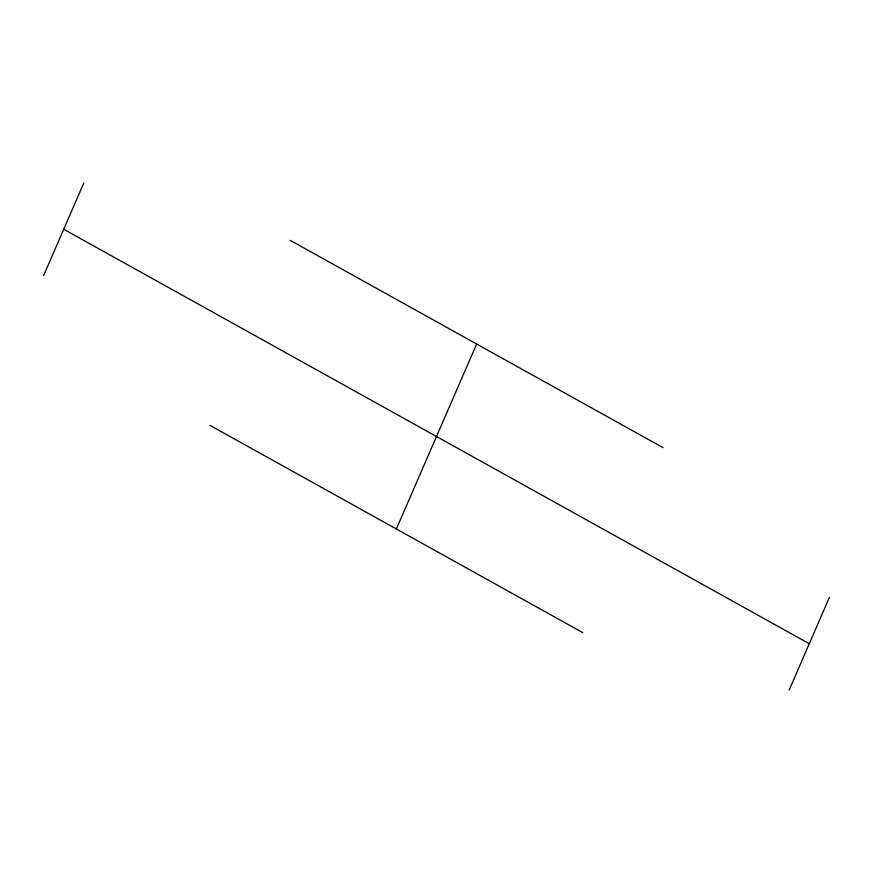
<?xml version="1.0" encoding="UTF-8"?>
<svg xmlns="http://www.w3.org/2000/svg" width="873" height="873" viewBox="0 0 873 873"><rect width="100%" height="100%" fill="white"/><g stroke="black" fill="none" stroke-linecap="round" stroke-linejoin="round"><path stroke-width="1.31" d="M43.65 275.508L83.797 183.024M396.353 528.994L476.647 344.006M789.203 689.976L829.35 597.492M290.262 240.391L663.033 447.631M63.729 229.261L809.271 643.739M209.967 425.369L582.738 632.609"/></g></svg>
